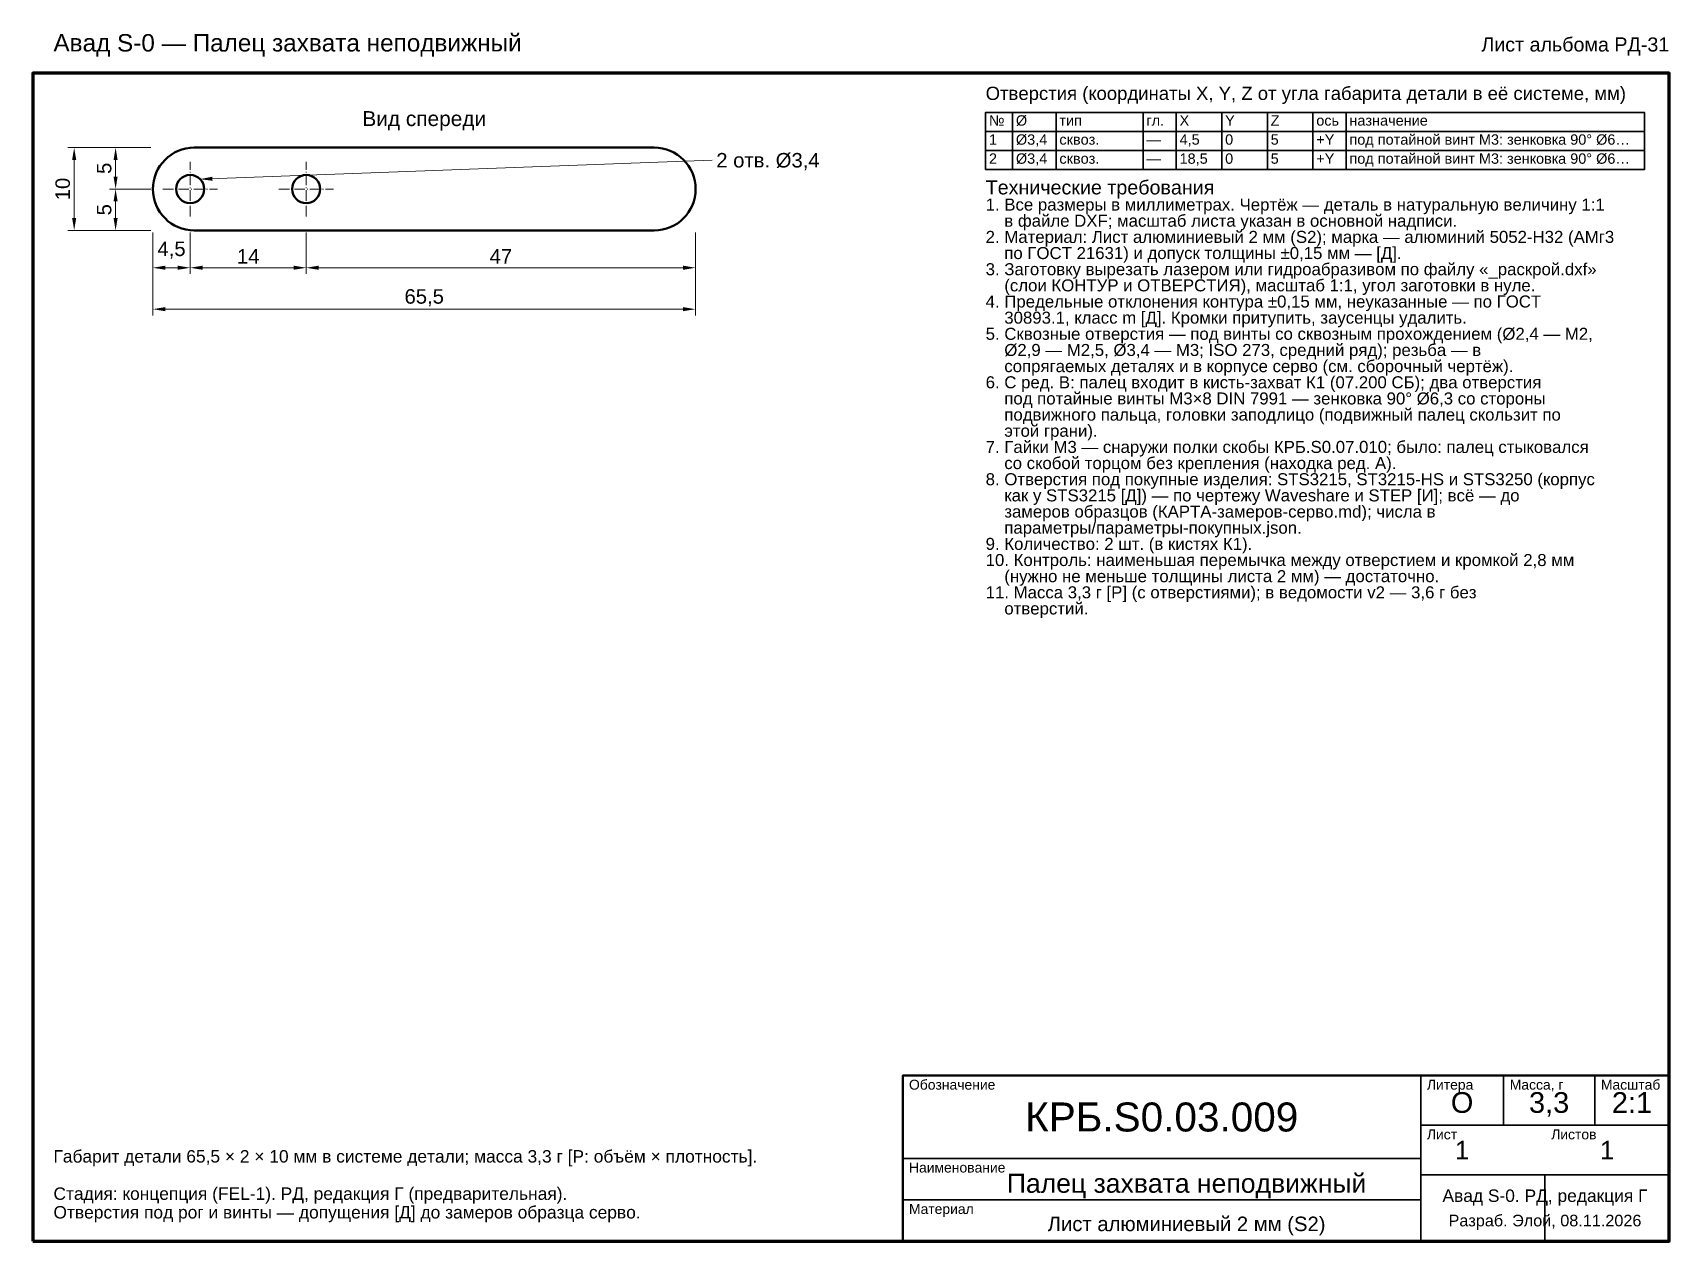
# Model space of a CAD drawing. Header units: millimetres. Extents: x 10 to 208, y 2 to 148.
import ezdxf
from ezdxf.enums import TextEntityAlignment as Align

# ---------------------------------------------------------------- set-up
doc = ezdxf.new("R2010")
doc.units = ezdxf.units.MM
doc.header["$LTSCALE"] = 0.5
doc.linetypes.add('DASHDOT', pattern=[3.556, 2.54, -0.508, 0, -0.508])
for name, color, linetype, lineweight in [('КОНТУР', 7, 'Continuous', 50), ('ОСИ', 1, 'DASHDOT', 18), ('РАЗМЕРЫ', 5, 'Continuous', 18), ('РАМКА', 7, 'Continuous', 70), ('ТАБЛИЦА', 7, 'Continuous', 35), ('ТЕКСТ', 7, 'Continuous', 25)]:
    doc.layers.add(name, color=color, linetype=linetype, lineweight=lineweight)
doc.styles.add('GOST', font='arial.ttf')
doc.dimstyles.new('GOST', dxfattribs={"dimtxt": 1.75, "dimasz": 1.5, "dimexe": 0.75, "dimexo": 0.25, "dimgap": 0.5, "dimtad": 1, "dimdec": 1, "dimtxsty": 'GOST', "dimcen": 2.5, "dimclrd": 5, "dimclre": 5, "dimclrt": 5, "dimazin": 3, "dimtfac": 1, "dimtmove": 0, "dimatfit": 3, "dimlwd": 18, "dimlwe": 18})

msp = doc.modelspace()

# ---------------------------------------------------------------- linework, layer by layer
at = {"layer": 'КОНТУР'}
for p, q in [((29.5, 134.5), (85, 134.5)), ((85, 124.5), (29.5, 124.5))]:
    msp.add_line(p, q, dxfattribs=at)
for centre in [(29, 129.5), (43, 129.5)]:
    msp.add_circle(centre, 1.7, dxfattribs=at)
for centre, start, end in [((29.5, 129.5), 90, 270), ((85, 129.5), 270, 90)]:
    msp.add_arc(centre, 5, start, end, dxfattribs=at)
at = {"layer": 'ОСИ'}
for p, q in [((29, 126.2), (29, 132.8)), ((43, 126.2), (43, 132.8)), ((25.7, 129.5), (32.3, 129.5)), ((39.7, 129.5), (46.3, 129.5))]:
    msp.add_line(p, q, dxfattribs=at)
at = {"layer": 'РАМКА', "lineweight": 70}
msp.add_lwpolyline([(10, 2.5), (207.5, 2.5), (207.5, 143.5), (10, 143.5), (10, 2.5)], dxfattribs=at)
at = {"layer": 'ТАБЛИЦА'}
for p, q in [((128.25, 138.75), (128.25, 131.85)), ((133.5, 138.75), (133.5, 131.85)), ((144, 138.75), (144, 131.85)), ((148, 138.75), (148, 131.85)), ((153.5, 138.75), (153.5, 131.85)), ((159, 138.75), (159, 131.85)), ((164.5, 138.75), (164.5, 131.85)), ((168.5, 138.75), (168.5, 131.85)), ((125, 136.45), (204.5, 136.45)), ((125, 134.15), (204.5, 134.15)), ((177.5, 2.5), (177.5, 22.5)), ((187.5, 16.5), (187.5, 22.5)), ((198.5, 16.5), (198.5, 22.5)), ((177.5, 16.5), (207.5, 16.5)), ((115, 12.5), (177.5, 12.5)), ((177.5, 10.5), (207.5, 10.5)), ((192.5, 2.5), (192.5, 10.5)), ((115, 7.5), (177.5, 7.5))]:
    msp.add_line(p, q, dxfattribs=at)
at = {"layer": 'ТАБЛИЦА', "lineweight": 35}
msp.add_lwpolyline([(125, 131.85), (204.5, 131.85), (204.5, 138.75), (125, 138.75), (125, 131.85)], dxfattribs=at)
at = {"layer": 'ТАБЛИЦА', "lineweight": 50}
msp.add_lwpolyline([(115, 2.5), (207.5, 2.5), (207.5, 22.5), (115, 22.5), (115, 2.5)], dxfattribs=at)

# ---------------------------------------------------------------- texts
at = {"layer": 'ТЕКСТ', "style": 'GOST'}
for s, height, p in [('Авад S-0 — Палец захвата неподвижный', 2.1, (12.5, 146.1)), ('Отверстия (координаты X, Y, Z от угла габарита детали в её системе, мм)', 1.6, (125, 140.25)), ('№', 1.25, (125.4, 137.15)), ('Ø', 1.25, (128.65, 137.15)), ('X', 1.25, (148.4, 137.15)), ('Y', 1.25, (153.9, 137.15)), ('Z', 1.25, (159.4, 137.15)), ('тип', 1.25, (133.9, 137.15)), ('гл.', 1.25, (144.4, 137.15)), ('ось', 1.25, (164.9, 137.15)), ('назначение', 1.25, (168.9, 137.15)), ('1', 1.25, (125.4, 134.85)), ('Ø3,4', 1.25, (128.65, 134.85)), ('сквоз.', 1.25, (133.9, 134.85)), ('—', 1.25, (144.4, 134.85)), ('4,5', 1.25, (148.4, 134.85)), ('0', 1.25, (153.9, 134.85)), ('5', 1.25, (159.4, 134.85)), ('+Y', 1.25, (164.9, 134.85)), ('под потайной винт M3: зенковка 90° Ø6…', 1.25, (168.9, 134.85)), ('2 отв. Ø3,4', 1.75, (92.49, 132.1)), ('2', 1.25, (125.4, 132.55)), ('Ø3,4', 1.25, (128.65, 132.55)), ('сквоз.', 1.25, (133.9, 132.55)), ('—', 1.25, (144.4, 132.55)), ('18,5', 1.25, (148.4, 132.55)), ('0', 1.25, (153.9, 132.55)), ('5', 1.25, (159.4, 132.55)), ('+Y', 1.25, (164.9, 132.55)), ('под потайной винт M3: зенковка 90° Ø6…', 1.25, (168.9, 132.55)), ('Технические требования', 1.7, (125, 128.85)), ('1. Все размеры в миллиметрах. Чертёж — деталь в натуральную величину 1:1', 1.45, (125, 126.9)), ('    в файле DXF; масштаб листа указан в основной надписи.', 1.45, (125, 124.95)), ('2. Материал: Лист алюминиевый 2 мм (S2); марка — алюминий 5052-H32 (АМг3', 1.45, (125, 123)), ('    по ГОСТ 21631) и допуск толщины ±0,15 мм — [Д].', 1.45, (125, 121.05)), ('3. Заготовку вырезать лазером или гидроабразивом по файлу «_раскрой.dxf»', 1.45, (125, 119.1)), ('    (слои КОНТУР и ОТВЕРСТИЯ), масштаб 1:1, угол заготовки в нуле.', 1.45, (125, 117.15)), ('4. Предельные отклонения контура ±0,15 мм, неуказанные — по ГОСТ', 1.45, (125, 115.2)), ('    30893.1, класс m [Д]. Кромки притупить, заусенцы удалить.', 1.45, (125, 113.25)), ('5. Сквозные отверстия — под винты со сквозным прохождением (Ø2,4 — M2,', 1.45, (125, 111.3)), ('    Ø2,9 — M2,5, Ø3,4 — M3; ISO 273, средний ряд); резьба — в', 1.45, (125, 109.35)), ('    сопрягаемых деталях и в корпусе серво (см. сборочный чертёж).', 1.45, (125, 107.4)), ('6. С ред. В: палец входит в кисть-захват К1 (07.200 СБ); два отверстия', 1.45, (125, 105.45)), ('    под потайные винты M3×8 DIN 7991 — зенковка 90° Ø6,3 со стороны', 1.45, (125, 103.5)), ('    подвижного пальца, головки заподлицо (подвижный палец скользит по', 1.45, (125, 101.55)), ('    этой грани).', 1.45, (125, 99.6)), ('7. Гайки M3 — снаружи полки скобы КРБ.S0.07.010; было: палец стыковался', 1.45, (125, 97.65)), ('    со скобой торцом без крепления (находка ред. А).', 1.45, (125, 95.7)), ('8. Отверстия под покупные изделия: STS3215, ST3215-HS и STS3250 (корпус', 1.45, (125, 93.75)), ('    как у STS3215 [Д]) — по чертежу Waveshare и STEP [И]; всё — до', 1.45, (125, 91.8)), ('    замеров образцов (КАРТА-замеров-серво.md); числа в', 1.45, (125, 89.85)), ('    параметры/параметры-покупных.json.', 1.45, (125, 87.9)), ('9. Количество: 2 шт. (в кистях К1).', 1.45, (125, 85.95)), ('10. Контроль: наименьшая перемычка между отверстием и кромкой 2,8 мм', 1.45, (125, 84)), ('    (нужно не меньше толщины листа 2 мм) — достаточно.', 1.45, (125, 82.05)), ('11. Масса 3,3 г [Р] (с отверстиями); в ведомости v2 — 3,6 г без', 1.45, (125, 80.1)), ('    отверстий.', 1.45, (125, 78.15)), ('Обозначение', 1.2, (115.75, 20.8)), ('Литера', 1.2, (178.25, 20.8)), ('Масса, г', 1.2, (188.25, 20.8)), ('Масштаб', 1.2, (199.25, 20.8)), ('Лист', 1.2, (178.25, 14.8)), ('Листов', 1.2, (193.25, 14.8)), ('Габарит детали 65,5 × 2 × 10 мм в системе детали; масса 3,3 г [Р: объём × плотность].', 1.5, (12.5, 12)), ('Наименование', 1.2, (115.75, 10.8)), ('Стадия: концепция (FEL-1). РД, редакция Г (предварительная).', 1.5, (12.5, 7.5)), ('Отверстия под рог и винты — допущения [Д] до замеров образца серво.', 1.5, (12.5, 5.25)), ('Материал', 1.2, (115.75, 5.8))]:
    msp.add_text(s, height=height, dxfattribs=at).set_placement(p)
msp.add_text('Лист альбома РД-31', height=1.7, dxfattribs=at).set_placement((207.5, 146.1), align=Align.RIGHT)
for s, height, p in [('Вид спереди', 1.8, (57.25, 138)), ('О', 2.5, (182.5, 19.25)), ('3,3', 2.5, (193, 19.25)), ('2:1', 2.5, (203, 19.25)), ('КРБ.S0.03.009', 3.5, (146.25, 17.5)), ('1', 2.25, (182.5, 13.5)), ('1', 2.25, (200, 13.5)), ('Палец захвата неподвижный', 2.2941, (149.25, 9.5)), ('Авад S-0. РД, редакция Г', 1.5, (192.5, 8)), ('Лист алюминиевый 2 мм (S2)', 1.75, (149.25, 4.6)), ('Разраб. Элой, 08.11.2026', 1.4, (192.5, 5))]:
    msp.add_text(s, height=height, dxfattribs=at).set_placement(p, align=Align.MIDDLE_CENTER)

# ---------------------------------------------------------------- dimensions: what is measured, and where the dimension line sits
at = {"layer": 'РАЗМЕРЫ'}
for base, p1, p2 in [((15, 124.5), (24.5, 124.5), (24.5, 134.5)), ((20, 129.5), (24.5, 129.5), (24.5, 134.5)), ((20, 124.5), (24.5, 124.5), (24.5, 129.5))]:
    msp.add_linear_dim(base=base, p1=p1, p2=p2, angle=90, dimstyle='GOST', dxfattribs=at).render()
for base, p1, p2 in [((24.5, 120), (24.5, 124.5), (29, 124.5)), ((24.5, 115), (24.5, 124.5), (89.99, 124.5)), ((29, 120), (29, 124.5), (43, 124.5)), ((43, 120), (43, 124.5), (89.99, 124.5))]:
    msp.add_linear_dim(base=base, p1=p1, p2=p2, dimstyle='GOST', dxfattribs=at).render()

# ---------------------------------------------------------------- leaders
msp.add_leader([(30.19, 130.69), (91.99, 133)], dimstyle='GOST', dxfattribs=at)

doc.saveas('drawing.dxf')
